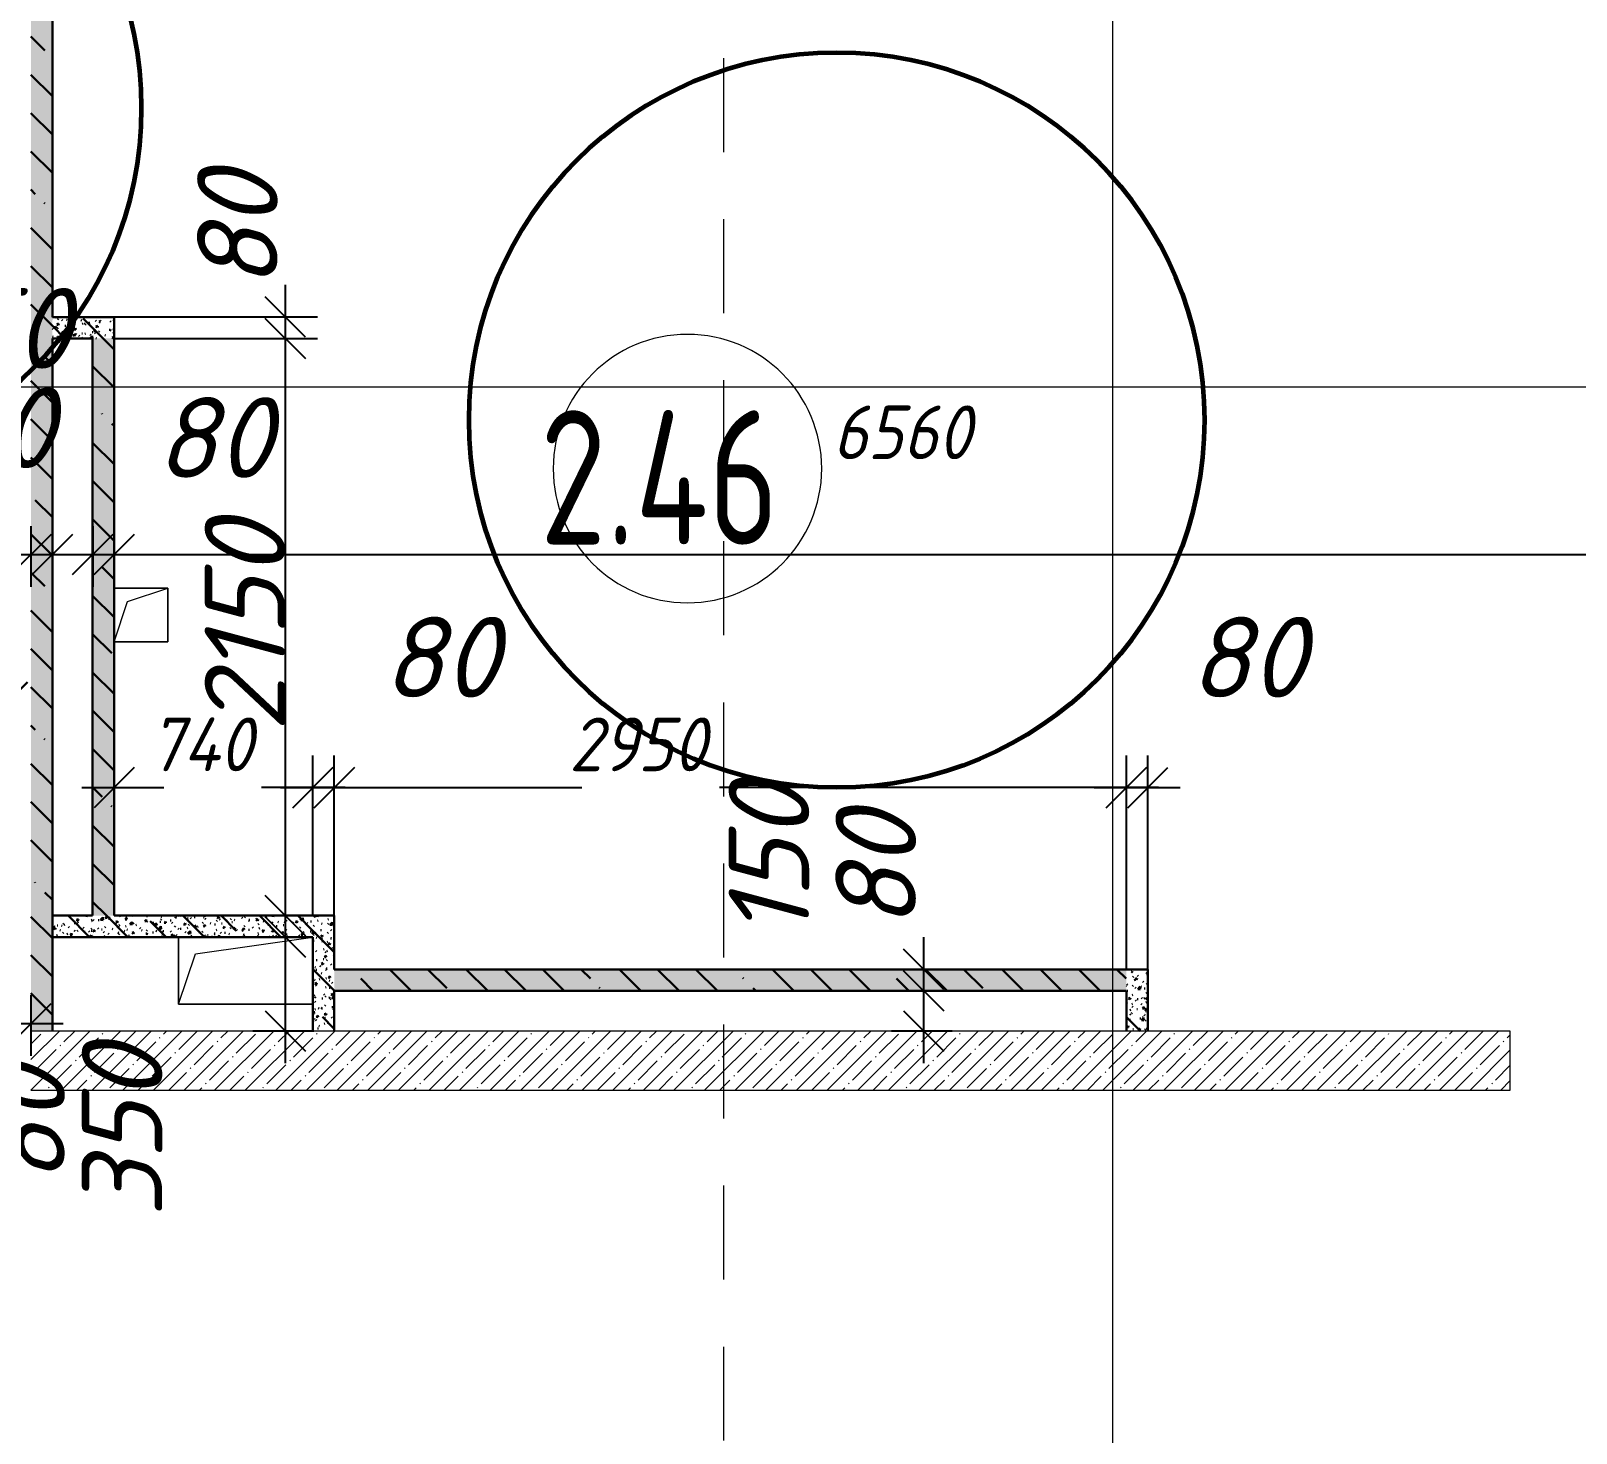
# Model space of a CAD drawing. Header units: millimetres. Extents: x 12986 to 523328, y -9759 to 30092.
# Drawn here: x 351027 to 356782, y 1137 to 6360 of the extents above; entities that cross this region are included whole.
import ezdxf

# ---------------------------------------------------------------- set-up
doc = ezdxf.new("R2010")
doc.units = ezdxf.units.MM
doc.linetypes.add('01 Штриховая _4 мм_', pattern=[600, 350, -250])
for name, color, linetype, lineweight in [('0) ПГП', 1, 'Continuous', 30), ('1) ПГП Зеленый', 3, 'Continuous', 30), ('2) Расчет', 1, 'Continuous', 30), ('A-ANNO-DIMS', 7, 'Continuous', 9), ('A-AREA-IDEN', 7, 'Continuous', 9), ('A-FLOR', 7, 'Continuous', 9), ('A-GENM', 7, 'Continuous', 9), ('A-WALL-PATT-1', 7, 'Continuous', 5), ('G-ANNO-SYMB-1', 7, '01 Штриховая _4 мм_', 9), ('Оси-1', 7, 'Continuous', 20)]:
    doc.layers.add(name, color=color, linetype=linetype, lineweight=lineweight)
doc.layers.add('0)Допникки кружки', color=7, linetype='Continuous', plot=False)
doc.layers.add('A-WALL-3', color=7, linetype='Continuous', lineweight=5, true_color=0x000000)
doc.styles.add('ISOCPEUR_I_2', font='isocpeui.ttf', dxfattribs={"height": 300})
doc.styles.add('ISOCPEUR_I_3', font='isocpeui.ttf', dxfattribs={"width": 0.9, "height": 200})
doc.styles.add('СПДС', font='ГОСТ тип А.ttf', dxfattribs={"width": 0.9})
doc.dimstyles.new('ISO-2_0_0_9К_СРЕДНИЙ', dxfattribs={"dimscale": 304.8, "dimtxt": 199.196235, "dimasz": 0.492126, "dimexe": 0.393701, "dimexo": 0, "dimgap": 0, "dimtad": 1, "dimdec": 0, "dimzin": 0, "dimdsep": 46, "dimtxsty": 'ISOCPEUR_I_2', "dimblk1": 'OBLIQUE', "dimblk2": 'OBLIQUE', "dimsah": 1, "dimcen": 0.09, "dimdle": 0.393701, "dimazin": 0, "dimtfac": 1, "dimtdec": 4, "dimtix": 1, "dimtmove": 2, "dimatfit": 3, "dimfxl": 1, "dimtvp": 1, "dimtolj": 1, "dimtzin": 0, "dimarcsym": 2})
doc.dimstyles.new('ISO-2_0_0_9К_СРЕДНИЙ_1', dxfattribs={"dimscale": 304.8, "dimtxt": 199.196235, "dimasz": 0.492126, "dimexe": 0.393701, "dimexo": 0, "dimgap": 0, "dimtad": 1, "dimdec": 0, "dimzin": 0, "dimdsep": 46, "dimtxsty": 'ISOCPEUR_I_3', "dimblk1": 'OBLIQUE', "dimblk2": 'OBLIQUE', "dimsah": 1, "dimcen": 0.09, "dimdle": 0.393701, "dimazin": 0, "dimtfac": 1, "dimtdec": 4, "dimtix": 1, "dimtmove": 2, "dimatfit": 3, "dimfxl": 1, "dimtvp": 1, "dimtolj": 1, "dimtzin": 0, "dimarcsym": 2})
doc.dimstyles.new('ISO-2_0_0_9К_СРЕДНИЙ_2', dxfattribs={"dimscale": 304.8, "dimtxt": 199.196235, "dimasz": 0.492126, "dimexe": 0.393701, "dimexo": 0, "dimgap": 0, "dimtad": 1, "dimdec": 0, "dimzin": 0, "dimdsep": 46, "dimtxsty": 'ISOCPEUR_I_2', "dimblk1": 'OBLIQUE', "dimblk2": 'OBLIQUE', "dimsah": 1, "dimcen": 0.09, "dimdle": 0.393701, "dimazin": 0, "dimtfac": 1, "dimtdec": 4, "dimtix": 1, "dimtmove": 0, "dimatfit": 3, "dimfxl": 1, "dimtvp": 1, "dimtolj": 1, "dimtzin": 0, "dimarcsym": 2})
doc.dimstyles.new('ISO-2_0_0_9К_СРЕДНИЙ_ФОН_1', dxfattribs={"dimscale": 304.8, "dimtxt": 199.196235, "dimasz": 0.492126, "dimexe": 0.393701, "dimexo": 0, "dimgap": 0.164042, "dimtad": 1, "dimdec": 0, "dimdsep": 46, "dimtxsty": 'ISOCPEUR_I_3', "dimblk1": 'OBLIQUE', "dimblk2": 'OBLIQUE', "dimsah": 1, "dimcen": 0.09, "dimdle": 0.393701, "dimazin": 0, "dimtfac": 1, "dimtdec": 4, "dimtix": 1, "dimtmove": 0, "dimatfit": 3, "dimfxl": 1, "dimtvp": 1, "dimtfill": 1, "dimtolj": 1, "dimtzin": 0, "dimarcsym": 2})
pattern_1 = [(50, (239096.85, -2765.93), (72.873764, -6.37607), [7.62, -83.82]), (355, (239096.85, -2765.93), (-14.09699, 76.422444), [6.096, -67.056]), (100.451, (239102.924, -2766.464), (58.776964, 70.04687), [6.476, -71.236]), (46.184, (239096.85, -2745.61), (108.43142, -16.817454), [11.43, -125.73]), (96.636, (239105.89, -2747.01), (94.961, 98.97089), [9.714, -106.854]), (351.184, (239096.85, -2745.61), (94.96227, 98.97018), [9.144, -100.584]), (21, (239107.01, -2750.69), (60.64565, -40.906537), [7.62, -83.82]), (326, (239107.01, -2750.69), (24.72083, 73.67493), [6.096, -67.056]), (71.451, (239112.065, -2754.1), (85.36689, 32.768737), [6.476, -71.236]), (37.5, (239096.85, -2765.933), (1.235525, 33.8224325), [3.353, -62.89, 3.353, -64.719, -67.31]), (37.5, (239096.85, -2765.933), (1.235525, 33.8224325), [-134.315, 3.353, -63.957]), (7.5, (239096.85, -2765.933), (26.728146, 40.072549), [3.353, -35.458, 3.353, -61.366, -25.654]), (7.5, (239096.85, -2765.933), (26.728146, 40.072549), [-103.53, 3.353, -22.301]), (327.5, (239074.194, -2765.933), (54.2363175, -2.2921173), [3.353, -22.047, 3.353, -75.895, -105.156]), (327.5, (239074.194, -2765.933), (54.2363175, -2.2921173), [-104.648, 3.353, -101.803]), (317.5, (239064.034, -2765.933), (59.25158, 10.17014), [3.353, -29.667, 3.353, -49.276, -74.676]), (317.5, (239064.034, -2765.933), (59.25158, 10.17014), [-85.649, 3.353, -71.323])]
pattern_2 = [(135, (239096.85, -2765.93), (-142.5612, -142.5612), []), (135, (239239.41, -2765.93), (-142.5612, -142.5612), [252.016, -50.403, 3.353, -47.05])]

# ---------------------------------------------------------------- blocks, each defined once
blk = doc.blocks.new('AR_Отверстие прямоугольное _в плите_ - AR_Отверстие прямоугольное _в плите_-V75-АР1_1_Кладочный план 2 этажа')
at = {"layer": 'A-GENM'}
for p, q in [((-250, 125), (-250, -125)), ((-187.5, 62.5), (250, 125)), ((-250, -125), (-187.5, 62.5)), ((-250, -125), (250, -125))]:
    blk.add_line(p, q, dxfattribs=at)
blk = doc.blocks.new('AR_Отверстие прямоугольное _в плите_ - AR_Отверстие прямоугольное _в плите_-V80-АР1_1_Кладочный план 2 этажа')
at = {"layer": 'A-GENM'}
for p, q in [((100, 100), (-100, 100)), ((-50, 50), (100, 100)), ((100, -100), (100, 100)), ((-100, -100), (-50, 50)), ((-100, -100), (100, -100))]:
    blk.add_line(p, q, dxfattribs=at)
blk = doc.blocks.new('_Oblique')
at = {"color": 0, "linetype": 'ByBlock', "lineweight": -2}
blk.add_line((-0.5, -0.5), (0.5, 0.5), dxfattribs=at)
blk = doc.blocks.new('*D2044')
at = {"layer": 'A-ANNO-DIMS', "color": 0, "lineweight": -2, "transparency": 16777216}
for p, q in [((349226.9, 4515.5), (349226.9, 4289.5)), ((351026.9, 4515.5), (351026.9, 4289.5)), ((349106.9, 4409.5), (351146.9, 4409.5))]:
    blk.add_line(p, q, dxfattribs=at)
at = {"layer": 'Defpoints', "color": 0, "transparency": 16777216}
for p in [(349226.9, 4515.5), (351026.9, 4515.5), (351026.9, 4409.5)]:
    blk.add_point(p, dxfattribs=at)
at = {"layer": 'A-ANNO-DIMS', "color": 0, "lineweight": -2, "transparency": 16777216, "xscale": 150, "yscale": 150, "zscale": 150, "rotation": 180}
blk.add_blockref('_Oblique', (349226.9, 4409.5), dxfattribs=at)
at = {"layer": 'A-ANNO-DIMS', "color": 0, "lineweight": -2, "transparency": 16777216, "xscale": 150, "yscale": 150, "zscale": 150}
blk.add_blockref('_Oblique', (351026.9, 4409.5), dxfattribs=at)
at = {"layer": 'A-ANNO-DIMS', "color": 0, "transparency": 16777216, "insert": (350126.9, 4559.5), "char_height": 300, "width": 560.814, "attachment_point": 5, "style": 'ISOCPEUR_I_2'}
blk.add_mtext('\\A1;1800', dxfattribs=at)
blk = doc.blocks.new('*D2045')
at = {"layer": 'A-ANNO-DIMS', "color": 0, "lineweight": -2, "transparency": 16777216}
for p, q in [((351026.9, 4515.5), (351026.9, 4289.5)), ((351106.9, 4515.5), (351106.9, 4289.5)), ((350906.9, 4409.5), (351226.9, 4409.5))]:
    blk.add_line(p, q, dxfattribs=at)
at = {"layer": 'Defpoints', "color": 0, "transparency": 16777216}
for p in [(351026.9, 4515.5), (351106.9, 4515.5), (351106.9, 4409.5)]:
    blk.add_point(p, dxfattribs=at)
at = {"layer": 'A-ANNO-DIMS', "color": 0, "lineweight": -2, "transparency": 16777216, "xscale": 150, "yscale": 150, "zscale": 150, "rotation": 180}
blk.add_blockref('_Oblique', (351026.9, 4409.5), dxfattribs=at)
at = {"layer": 'A-ANNO-DIMS', "color": 0, "lineweight": -2, "transparency": 16777216, "xscale": 150, "yscale": 150, "zscale": 150}
blk.add_blockref('_Oblique', (351106.9, 4409.5), dxfattribs=at)
at = {"layer": 'A-ANNO-DIMS', "color": 0, "transparency": 16777216, "insert": (350678.8, 5031.2), "char_height": 300, "width": 303.391, "attachment_point": 1, "line_spacing_factor": 1.149209, "style": 'ISOCPEUR_I_2'}
blk.add_mtext('\\A1;80', dxfattribs=at)
blk = doc.blocks.new('*D2046')
at = {"layer": 'A-ANNO-DIMS', "color": 0, "lineweight": -2, "transparency": 16777216}
for p, q in [((351106.9, 4515.5), (351106.9, 4289.5)), ((351256.9, 4515.5), (351256.9, 4289.5)), ((350986.9, 4409.5), (351376.9, 4409.5))]:
    blk.add_line(p, q, dxfattribs=at)
at = {"layer": 'Defpoints', "color": 0, "transparency": 16777216}
for p in [(351106.9, 4515.5), (351256.9, 4515.5), (351256.9, 4409.5)]:
    blk.add_point(p, dxfattribs=at)
at = {"layer": 'A-ANNO-DIMS', "color": 0, "lineweight": -2, "transparency": 16777216, "xscale": 150, "yscale": 150, "zscale": 150, "rotation": 180}
blk.add_blockref('_Oblique', (351106.9, 4409.5), dxfattribs=at)
at = {"layer": 'A-ANNO-DIMS', "color": 0, "lineweight": -2, "transparency": 16777216, "xscale": 150, "yscale": 150, "zscale": 150}
blk.add_blockref('_Oblique', (351256.9, 4409.5), dxfattribs=at)
at = {"layer": 'A-ANNO-DIMS', "color": 0, "transparency": 16777216, "insert": (350596.9, 5402.1), "char_height": 300, "width": 409.118, "attachment_point": 1, "line_spacing_factor": 1.149209, "style": 'ISOCPEUR_I_2'}
blk.add_mtext('\\A1;150', dxfattribs=at)
blk = doc.blocks.new('*D2047')
at = {"layer": 'A-ANNO-DIMS', "color": 0, "lineweight": -2, "transparency": 16777216}
for p, q in [((351256.9, 4515.5), (351256.9, 4289.5)), ((351336.9, 4515.5), (351336.9, 4289.5)), ((351136.9, 4409.5), (351456.9, 4409.5))]:
    blk.add_line(p, q, dxfattribs=at)
at = {"layer": 'Defpoints', "color": 0, "transparency": 16777216}
for p in [(351256.9, 4515.5), (351336.9, 4515.5), (351336.9, 4409.5)]:
    blk.add_point(p, dxfattribs=at)
at = {"layer": 'A-ANNO-DIMS', "color": 0, "lineweight": -2, "transparency": 16777216, "xscale": 150, "yscale": 150, "zscale": 150, "rotation": 180}
blk.add_blockref('_Oblique', (351256.9, 4409.5), dxfattribs=at)
at = {"layer": 'A-ANNO-DIMS', "color": 0, "lineweight": -2, "transparency": 16777216, "xscale": 150, "yscale": 150, "zscale": 150}
blk.add_blockref('_Oblique', (351336.9, 4409.5), dxfattribs=at)
at = {"layer": 'A-ANNO-DIMS', "color": 0, "transparency": 16777216, "insert": (351490.8, 4995.2), "char_height": 300, "width": 303.391, "attachment_point": 1, "line_spacing_factor": 1.149209, "style": 'ISOCPEUR_I_2'}
blk.add_mtext('\\A1;80', dxfattribs=at)
blk = doc.blocks.new('*D2048')
at = {"layer": 'A-ANNO-DIMS', "color": 0, "lineweight": -2, "transparency": 16777216}
for p, q in [((351336.9, 4515.5), (351336.9, 4289.5)), ((357896.9, 4515.5), (357896.9, 4289.5)), ((351216.9, 4409.5), (358016.9, 4409.5))]:
    blk.add_line(p, q, dxfattribs=at)
at = {"layer": 'Defpoints', "color": 0, "transparency": 16777216}
for p in [(351336.9, 4515.5), (357896.9, 4515.5), (357896.9, 4409.5)]:
    blk.add_point(p, dxfattribs=at)
at = {"layer": 'A-ANNO-DIMS', "color": 0, "lineweight": -2, "transparency": 16777216, "xscale": 150, "yscale": 150, "zscale": 150, "rotation": 180}
blk.add_blockref('_Oblique', (351336.9, 4409.5), dxfattribs=at)
at = {"layer": 'A-ANNO-DIMS', "color": 0, "lineweight": -2, "transparency": 16777216, "xscale": 150, "yscale": 150, "zscale": 150}
blk.add_blockref('_Oblique', (357896.9, 4409.5), dxfattribs=at)
at = {"layer": 'A-ANNO-DIMS', "color": 0, "transparency": 16777216, "insert": (354012.5, 4964.5), "char_height": 200, "width": 606.782, "attachment_point": 1, "line_spacing_factor": 1.149209, "style": 'ISOCPEUR_I_3'}
blk.add_mtext('\\A1;6560', dxfattribs=at)
blk = doc.blocks.new('*D2052')
at = {"layer": 'A-ANNO-DIMS', "color": 0, "lineweight": -2, "transparency": 16777216}
for p, q in [((351336.9, 3646.9), (351336.9, 3420.9)), ((352076.9, 3067.1), (352076.9, 3660.9)), ((351216.9, 3540.9), (351521.5, 3540.9)), ((352196.9, 3540.9), (351885.9, 3540.9))]:
    blk.add_line(p, q, dxfattribs=at)
at = {"layer": 'Defpoints', "color": 0, "transparency": 16777216}
for p in [(351336.9, 3646.9), (352076.9, 3540.9), (352076.9, 3067.1)]:
    blk.add_point(p, dxfattribs=at)
at = {"layer": 'A-ANNO-DIMS', "color": 0, "lineweight": -2, "transparency": 16777216, "xscale": 150, "yscale": 150, "zscale": 150, "rotation": 180}
blk.add_blockref('_Oblique', (351336.9, 3540.9), dxfattribs=at)
at = {"layer": 'A-ANNO-DIMS', "color": 0, "lineweight": -2, "transparency": 16777216, "xscale": 150, "yscale": 150, "zscale": 150}
blk.add_blockref('_Oblique', (352076.9, 3540.9), dxfattribs=at)
at = {"layer": 'A-ANNO-DIMS', "color": 0, "transparency": 16777216, "insert": (351467, 3802.1), "char_height": 200, "width": 473.474, "attachment_point": 1, "line_spacing_factor": 1.149209, "style": 'ISOCPEUR_I_3'}
blk.add_mtext('\\A1;740', dxfattribs=at)
blk = doc.blocks.new('*D2053')
at = {"layer": 'A-ANNO-DIMS', "color": 0, "lineweight": -2, "transparency": 16777216}
for p, q in [((352076.9, 3067.1), (352076.9, 3660.9)), ((352156.9, 3064.1), (352156.9, 3660.9)), ((351956.9, 3540.9), (352276.9, 3540.9))]:
    blk.add_line(p, q, dxfattribs=at)
at = {"layer": 'Defpoints', "color": 0, "transparency": 16777216}
for p in [(352156.9, 3540.9), (352076.9, 3067.1), (352156.9, 3064.1)]:
    blk.add_point(p, dxfattribs=at)
at = {"layer": 'A-ANNO-DIMS', "color": 0, "lineweight": -2, "transparency": 16777216, "xscale": 150, "yscale": 150, "zscale": 150, "rotation": 180}
blk.add_blockref('_Oblique', (352076.9, 3540.9), dxfattribs=at)
at = {"layer": 'A-ANNO-DIMS', "color": 0, "lineweight": -2, "transparency": 16777216, "xscale": 150, "yscale": 150, "zscale": 150}
blk.add_blockref('_Oblique', (352156.9, 3540.9), dxfattribs=at)
at = {"layer": 'A-ANNO-DIMS', "color": 0, "transparency": 16777216, "insert": (352335.4, 4177.1), "char_height": 300, "width": 303.391, "attachment_point": 1, "line_spacing_factor": 1.149209, "style": 'ISOCPEUR_I_2'}
blk.add_mtext('\\A1;80', dxfattribs=at)
blk = doc.blocks.new('*D2054')
at = {"layer": 'A-ANNO-DIMS', "color": 0, "lineweight": -2, "transparency": 16777216}
for p, q in [((352156.9, 3064.1), (352156.9, 3660.9)), ((355106.9, 2867.1), (355106.9, 3660.9)), ((352036.9, 3540.9), (353078.3, 3540.9)), ((355226.9, 3540.9), (353591.1, 3540.9))]:
    blk.add_line(p, q, dxfattribs=at)
at = {"layer": 'Defpoints', "color": 0, "transparency": 16777216}
for p in [(355106.9, 3540.9), (352156.9, 3064.1), (355106.9, 2867.1)]:
    blk.add_point(p, dxfattribs=at)
at = {"layer": 'A-ANNO-DIMS', "color": 0, "lineweight": -2, "transparency": 16777216, "xscale": 150, "yscale": 150, "zscale": 150, "rotation": 180}
blk.add_blockref('_Oblique', (352156.9, 3540.9), dxfattribs=at)
at = {"layer": 'A-ANNO-DIMS', "color": 0, "lineweight": -2, "transparency": 16777216, "xscale": 150, "yscale": 150, "zscale": 150}
blk.add_blockref('_Oblique', (355106.9, 3540.9), dxfattribs=at)
at = {"layer": 'A-ANNO-DIMS', "color": 0, "transparency": 16777216, "insert": (353031.3, 3802.1), "char_height": 200, "width": 606.782, "attachment_point": 1, "line_spacing_factor": 1.149209, "style": 'ISOCPEUR_I_3'}
blk.add_mtext('\\A1;2950', dxfattribs=at)
blk = doc.blocks.new('*D2055')
at = {"layer": 'A-ANNO-DIMS', "color": 0, "lineweight": -2, "transparency": 16777216}
for p, q in [((355106.9, 2867.1), (355106.9, 3660.9)), ((355186.9, 2864.1), (355186.9, 3660.9)), ((354986.9, 3540.9), (355306.9, 3540.9))]:
    blk.add_line(p, q, dxfattribs=at)
at = {"layer": 'Defpoints', "color": 0, "transparency": 16777216}
for p in [(355186.9, 3540.9), (355106.9, 2867.1), (355186.9, 2864.1)]:
    blk.add_point(p, dxfattribs=at)
at = {"layer": 'A-ANNO-DIMS', "color": 0, "lineweight": -2, "transparency": 16777216, "xscale": 150, "yscale": 150, "zscale": 150, "rotation": 180}
blk.add_blockref('_Oblique', (355106.9, 3540.9), dxfattribs=at)
at = {"layer": 'A-ANNO-DIMS', "color": 0, "lineweight": -2, "transparency": 16777216, "xscale": 150, "yscale": 150, "zscale": 150}
blk.add_blockref('_Oblique', (355186.9, 3540.9), dxfattribs=at)
at = {"layer": 'A-ANNO-DIMS', "color": 0, "transparency": 16777216, "insert": (355340.7, 4177.1), "char_height": 300, "width": 303.391, "attachment_point": 1, "line_spacing_factor": 1.149209, "style": 'ISOCPEUR_I_2'}
blk.add_mtext('\\A1;80', dxfattribs=at)
blk = doc.blocks.new('*D2060')
at = {"layer": 'A-ANNO-DIMS', "color": 0, "lineweight": -2, "transparency": 16777216}
for p, q in [((354351.6, 2984.1), (354351.6, 2664.1)), ((354457.7, 2864.1), (354231.6, 2864.1)), ((354457.7, 2784.1), (354231.6, 2784.1))]:
    blk.add_line(p, q, dxfattribs=at)
at = {"layer": 'Defpoints', "color": 0, "transparency": 16777216}
for p in [(354457.7, 2864.1), (354351.6, 2784.1), (354457.7, 2784.1)]:
    blk.add_point(p, dxfattribs=at)
at = {"layer": 'A-ANNO-DIMS', "color": 0, "lineweight": -2, "transparency": 16777216, "xscale": 150, "yscale": 150, "zscale": 150}
for p, rotation in [((354351.6, 2864.1), 90), ((354351.6, 2784.1), 270)]:
    blk.add_blockref('_Oblique', p, dxfattribs=dict(at, rotation=rotation))
at = {"layer": 'A-ANNO-DIMS', "color": 0, "transparency": 16777216, "insert": (354023.6, 3014.4), "char_height": 300, "width": 303.391, "attachment_point": 1, "rotation": 90, "line_spacing_factor": 1.149209, "style": 'ISOCPEUR_I_2'}
blk.add_mtext('\\A1;80', dxfattribs=at)
blk = doc.blocks.new('*D2061')
at = {"layer": 'A-ANNO-DIMS', "color": 0, "lineweight": -2, "transparency": 16777216}
for p, q in [((354351.6, 2904.1), (354351.6, 2514.1)), ((354457.7, 2784.1), (354231.6, 2784.1)), ((354457.7, 2634.1), (354231.6, 2634.1))]:
    blk.add_line(p, q, dxfattribs=at)
at = {"layer": 'Defpoints', "color": 0, "transparency": 16777216}
for p in [(354457.7, 2784.1), (354351.6, 2634.1), (354457.7, 2634.1)]:
    blk.add_point(p, dxfattribs=at)
at = {"layer": 'A-ANNO-DIMS', "color": 0, "lineweight": -2, "transparency": 16777216, "xscale": 150, "yscale": 150, "zscale": 150}
for p, rotation in [((354351.6, 2784.1), 90), ((354351.6, 2634.1), 270)]:
    blk.add_blockref('_Oblique', p, dxfattribs=dict(at, rotation=rotation))
at = {"layer": 'A-ANNO-DIMS', "color": 0, "transparency": 16777216, "insert": (353625.5, 2978.5), "char_height": 300, "width": 409.118, "attachment_point": 1, "rotation": 90, "line_spacing_factor": 1.149209, "style": 'ISOCPEUR_I_2'}
blk.add_mtext('\\A1;150', dxfattribs=at)
blk = doc.blocks.new('*D2187')
at = {"layer": 'A-ANNO-DIMS', "color": 0, "lineweight": -2, "transparency": 16777216}
for p, q in [((351974, 5414.1), (351974, 5094.1)), ((351336.9, 5294.1), (352094, 5294.1)), ((351339.9, 5214.1), (352094, 5214.1))]:
    blk.add_line(p, q, dxfattribs=at)
at = {"layer": 'Defpoints', "color": 0, "transparency": 16777216}
for p in [(351336.9, 5294.1), (351339.9, 5214.1), (351974, 5214.1)]:
    blk.add_point(p, dxfattribs=at)
at = {"layer": 'A-ANNO-DIMS', "color": 0, "lineweight": -2, "transparency": 16777216, "xscale": 150, "yscale": 150, "zscale": 150}
for p, rotation in [((351974, 5294.1), 90), ((351974, 5214.1), 270)]:
    blk.add_blockref('_Oblique', p, dxfattribs=dict(at, rotation=rotation))
at = {"layer": 'A-ANNO-DIMS', "color": 0, "transparency": 16777216, "insert": (351646, 5398.2), "char_height": 300, "width": 303.391, "attachment_point": 1, "rotation": 90, "line_spacing_factor": 1.149209, "style": 'ISOCPEUR_I_2'}
blk.add_mtext('\\A1;80', dxfattribs=at)
blk = doc.blocks.new('*D2188')
at = {"layer": 'A-ANNO-DIMS', "color": 0, "lineweight": -2, "transparency": 16777216}
for p, q in [((351974, 5334.1), (351974, 2944.1)), ((351339.9, 5214.1), (352094, 5214.1)), ((352153.8, 3064.1), (351854, 3064.1))]:
    blk.add_line(p, q, dxfattribs=at)
at = {"layer": 'Defpoints', "color": 0, "transparency": 16777216}
for p in [(351339.9, 5214.1), (351974, 3064.1), (352153.8, 3064.1)]:
    blk.add_point(p, dxfattribs=at)
at = {"layer": 'A-ANNO-DIMS', "color": 0, "lineweight": -2, "transparency": 16777216, "xscale": 150, "yscale": 150, "zscale": 150}
for p, rotation in [((351974, 5214.1), 90), ((351974, 3064.1), 270)]:
    blk.add_blockref('_Oblique', p, dxfattribs=dict(at, rotation=rotation))
at = {"layer": 'A-ANNO-DIMS', "color": 0, "transparency": 16777216, "insert": (351824, 4139.1), "char_height": 300, "width": 560.814, "attachment_point": 5, "rotation": 90, "style": 'ISOCPEUR_I_2'}
blk.add_mtext('\\A1;2150', dxfattribs=at)
blk = doc.blocks.new('*D2189')
at = {"layer": 'A-ANNO-DIMS', "color": 0, "lineweight": -2, "transparency": 16777216}
for p, q in [((351974, 3184.1), (351974, 2864.1)), ((352153.8, 3064.1), (351854, 3064.1)), ((352077, 2984.1), (351854, 2984.1))]:
    blk.add_line(p, q, dxfattribs=at)
at = {"layer": 'Defpoints', "color": 0, "transparency": 16777216}
for p in [(352153.8, 3064.1), (351974, 2984.1), (352077, 2984.1)]:
    blk.add_point(p, dxfattribs=at)
at = {"layer": 'A-ANNO-DIMS', "color": 0, "lineweight": -2, "transparency": 16777216, "xscale": 150, "yscale": 150, "zscale": 150}
for p, rotation in [((351974, 3064.1), 90), ((351974, 2984.1), 270)]:
    blk.add_blockref('_Oblique', p, dxfattribs=dict(at, rotation=rotation))
at = {"layer": 'A-ANNO-DIMS', "color": 0, "transparency": 16777216, "insert": (350853.2, 2065.9), "char_height": 300, "width": 303.391, "attachment_point": 1, "rotation": 90, "line_spacing_factor": 1.149209, "style": 'ISOCPEUR_I_2'}
blk.add_mtext('\\A1;80', dxfattribs=at)
blk = doc.blocks.new('*D2190')
at = {"layer": 'A-ANNO-DIMS', "color": 0, "lineweight": -2, "transparency": 16777216}
for p, q in [((351974, 3104.1), (351974, 2514.1)), ((352077, 2984.1), (351854, 2984.1)), ((352080, 2634.1), (351854, 2634.1))]:
    blk.add_line(p, q, dxfattribs=at)
at = {"layer": 'Defpoints', "color": 0, "transparency": 16777216}
for p in [(352077, 2984.1), (351974, 2634.1), (352080, 2634.1)]:
    blk.add_point(p, dxfattribs=at)
at = {"layer": 'A-ANNO-DIMS', "color": 0, "lineweight": -2, "transparency": 16777216, "xscale": 150, "yscale": 150, "zscale": 150}
for p, rotation in [((351974, 2984.1), 90), ((351974, 2634.1), 270)]:
    blk.add_blockref('_Oblique', p, dxfattribs=dict(at, rotation=rotation))
at = {"layer": 'A-ANNO-DIMS', "color": 0, "transparency": 16777216, "insert": (351216.4, 1940.6), "char_height": 300, "width": 455.087, "attachment_point": 1, "rotation": 90, "line_spacing_factor": 1.149209, "style": 'ISOCPEUR_I_2'}
blk.add_mtext('\\A1;350', dxfattribs=at)
blk = doc.blocks.new('*D2455')
at = {"layer": 'A-ANNO-DIMS', "color": 0, "lineweight": -2, "transparency": 16777216}
for p, q in [((350326.9, 3851.4), (350326.9, 2541.8)), ((351026.9, 2767.9), (351026.9, 2541.8)), ((350206.9, 2661.8), (351146.9, 2661.8))]:
    blk.add_line(p, q, dxfattribs=at)
at = {"layer": 'Defpoints', "color": 0, "transparency": 16777216}
for p in [(350326.9, 3851.4), (351026.9, 2767.9), (351026.9, 2661.8)]:
    blk.add_point(p, dxfattribs=at)
at = {"layer": 'A-ANNO-DIMS', "color": 0, "lineweight": -2, "transparency": 16777216, "xscale": 150, "yscale": 150, "zscale": 150, "rotation": 180}
blk.add_blockref('_Oblique', (350326.9, 2661.8), dxfattribs=at)
at = {"layer": 'A-ANNO-DIMS', "color": 0, "lineweight": -2, "transparency": 16777216, "xscale": 150, "yscale": 150, "zscale": 150}
blk.add_blockref('_Oblique', (351026.9, 2661.8), dxfattribs=at)
at = {"layer": 'A-ANNO-DIMS', "color": 0, "transparency": 16777216, "insert": (350676.9, 2813.1), "char_height": 200, "width": 455.087, "attachment_point": 5, "style": 'ISOCPEUR_I_3', "bg_fill": 3, "box_fill_scale": 1.1, "bg_fill_color": 256, "bg_fill_true_color": 13158600, "bg_fill_transparency": 0}
blk.add_mtext('\\A1;700', dxfattribs=at)
blk = doc.blocks.new('Марка_Помещения - Номер-25198446-Объем проектирования 2 этажа')
at = {"layer": 'A-AREA-IDEN'}
for start, end in [(360, 180), (180, 360)]:
    blk.add_arc((0, 0), 2.5, start, end, dxfattribs=at)

msp = doc.modelspace()

# ---------------------------------------------------------------- hatches: boundary and pattern name
at = {"layer": '0) ПГП'}
h = msp.add_hatch(dxfattribs=at)
h.set_pattern_fill('FP_25', color=256, style=0, pattern_type=2)
h.set_pattern_definition(pattern_1)
h.paths.add_polyline_path([(351026.85075, 2634.06731), (351106.85075, 2634.06731), (351106.85075, 7614.06731), (351026.85075, 7614.06731), (351026.85075, 5908.91048)], flags=0)
h = msp.add_hatch(dxfattribs=at)
h.set_pattern_fill('FP_26', color=256, style=0, pattern_type=2)
h.set_pattern_definition(pattern_2)
h.paths.add_polyline_path([(351026.85075, 2634.06731), (351106.85075, 2634.06731), (351106.85075, 7614.06731), (351026.85075, 7614.06731), (351026.85075, 5908.91048)], flags=0)
h = msp.add_hatch(dxfattribs=at)
h.set_pattern_fill('FP_25', color=256, style=0, pattern_type=2)
h.set_pattern_definition(pattern_1)
h.paths.add_polyline_path([(351336.85081, 5214.06731), (351336.85081, 5294.06731), (351106.85075, 5294.06731), (351106.85075, 5214.06731), (351256.85081, 5214.06731)], flags=0)
h = msp.add_hatch(dxfattribs=at)
h.set_pattern_fill('FP_26', color=256, style=0, pattern_type=2)
h.set_pattern_definition(pattern_2)
h.paths.add_polyline_path([(351336.85081, 5214.06731), (351336.85081, 5294.06731), (351106.85075, 5294.06731), (351106.85075, 5214.06731), (351256.85081, 5214.06731)], flags=0)
h = msp.add_hatch(dxfattribs=at)
h.set_pattern_fill('FP_25', color=256, style=0, pattern_type=2)
h.set_pattern_definition(pattern_1)
h.paths.add_polyline_path([(351256.85081, 3064.06731), (351336.85081, 3064.06731), (351336.85081, 5214.06731), (351256.85081, 5214.06731)], flags=0)
h = msp.add_hatch(dxfattribs=at)
h.set_pattern_fill('FP_26', color=256, style=0, pattern_type=2)
h.set_pattern_definition(pattern_2)
h.paths.add_polyline_path([(351256.85081, 3064.06731), (351336.85081, 3064.06731), (351336.85081, 5214.06731), (351256.85081, 5214.06731)], flags=0)
h = msp.add_hatch(dxfattribs=at)
h.set_pattern_fill('FP_25', color=256, style=0, pattern_type=2)
h.set_pattern_definition(pattern_1)
h.paths.add_polyline_path([(351106.85075, 2984.06731), (352076.85081, 2984.06731), (352076.85081, 3064.06731), (351106.85075, 3064.06731)], flags=0)
h = msp.add_hatch(dxfattribs=at)
h.set_pattern_fill('FP_26', color=256, style=0, pattern_type=2)
h.set_pattern_definition(pattern_2)
h.paths.add_polyline_path([(351106.85075, 2984.06731), (352076.85081, 2984.06731), (352076.85081, 3064.06731), (351106.85075, 3064.06731)], flags=0)
h = msp.add_hatch(dxfattribs=at)
h.set_pattern_fill('FP_25', color=256, style=0, pattern_type=2)
h.set_pattern_definition(pattern_1)
h.paths.add_polyline_path([(352156.85081, 2634.06731), (352156.85081, 3064.06731), (352076.85081, 3064.06731), (352076.85081, 2634.06731)], flags=0)
h = msp.add_hatch(dxfattribs=at)
h.set_pattern_fill('FP_26', color=256, style=0, pattern_type=2)
h.set_pattern_definition(pattern_2)
h.paths.add_polyline_path([(352156.85081, 2634.06731), (352156.85081, 3064.06731), (352076.85081, 3064.06731), (352076.85081, 2634.06731)], flags=0)
h = msp.add_hatch(dxfattribs=at)
h.set_pattern_fill('FP_25', color=256, style=0, pattern_type=2)
h.set_pattern_definition(pattern_1)
h.paths.add_polyline_path([(352156.85081, 2784.06727), (355106.85081, 2784.06727), (355106.85081, 2864.06727), (352156.85081, 2864.06727)], flags=0)
h = msp.add_hatch(dxfattribs=at)
h.set_pattern_fill('FP_26', color=256, style=0, pattern_type=2)
h.set_pattern_definition(pattern_2)
h.paths.add_polyline_path([(352156.85081, 2784.06727), (355106.85081, 2784.06727), (355106.85081, 2864.06727), (352156.85081, 2864.06727)], flags=0)
h = msp.add_hatch(dxfattribs=at)
h.set_pattern_fill('FP_25', color=256, style=0, pattern_type=2)
h.set_pattern_definition(pattern_1)
h.paths.add_polyline_path([(355186.85081, 2634.06731), (355186.85081, 2864.06727), (355106.85081, 2864.06727), (355106.85081, 2634.06731)], flags=0)
h = msp.add_hatch(dxfattribs=at)
h.set_pattern_fill('FP_26', color=256, style=0, pattern_type=2)
h.set_pattern_definition(pattern_2)
h.paths.add_polyline_path([(355186.85081, 2634.06731), (355186.85081, 2864.06727), (355106.85081, 2864.06727), (355106.85081, 2634.06731)], flags=0)
at = {"layer": '1) ПГП Зеленый'}
h = msp.add_hatch(dxfattribs=at)
h.set_pattern_fill('FP_24', color=256, style=0, pattern_type=2)
h.set_pattern_definition([(45, (239096.85, -2765.93), (-70.71068, 70.71068), [])])
h.paths.add_polyline_path([(350852.63206, 3854.06732), (351026.85075, 3854.06732), (351026.85075, 3934.06732), (350366.85081, 3934.06732), (350366.85081, 3926.66732), (350331.35081, 3926.66732), (350331.35081, 3861.46732), (350366.85081, 3861.46732), (350366.85081, 3854.06732)], flags=0)
h.paths.add_polyline_path([(349336.85081, 3854.06732), (349336.85081, 3861.46732), (349372.35081, 3861.46732), (349372.35081, 3926.66732), (349336.85081, 3926.66732), (349336.85081, 3934.06732), (348846.85075, 3934.06732), (348846.85075, 3854.06732)], flags=0)
at = {"layer": 'A-WALL-PATT-1'}
h = msp.add_hatch(dxfattribs=at)
h.set_pattern_fill('FP_7', color=256, style=0, pattern_type=2)
h.set_pattern_definition([(45, (239096.85, -2765.93), (-57.024626, 57.024626), []), (45, (239153.876, -2765.93), (-57.024626, 57.024626), [100.806, -20.161, 3.353, -16.808])])
h.paths.add_polyline_path([(351026.85075, 2414.06731), (356536.85081, 2414.06731), (356536.85081, 2634.06731), (351026.85075, 2634.06731)], flags=0)
h.paths.add_polyline_path([(358426.85081, 2414.06731), (358426.85081, 2634.06731), (357586.85081, 2634.06731), (357586.85081, 2414.06731)], flags=0)

# ---------------------------------------------------------------- linework, layer by layer
at = {"layer": '0) ПГП'}
for p, q in [((351106.85075, 5294.06731), (351106.85075, 7234.06731)), ((351336.85081, 3064.06731), (351336.85081, 5294.06731)), ((351106.85075, 2634.06731), (351106.85075, 5214.06731)), ((351106.85075, 5214.06731), (351256.85081, 5214.06731)), ((352156.85081, 2864.06727), (352156.85081, 3064.06731)), ((351106.85075, 2984.06731), (352076.85081, 2984.06731)), ((355186.85081, 2864.06727), (352156.85081, 2864.06727)), ((352156.85081, 2634.06731), (352156.85081, 2784.06727)), ((355106.85081, 2784.06727), (355106.85081, 2634.06731))]:
    msp.add_line(p, q, dxfattribs=at)
at = {"layer": '0)Допникки кружки', "color": 6, "lineweight": 60}
for centre in [(350068.45734, 6072.61493), (354028.23644, 4910.23918)]:
    msp.add_circle(centre, 1369.38563, dxfattribs=at)
at = {"layer": '2) Расчет'}
for p, q in [((351336.85081, 5294.06731), (351106.85075, 5294.06731)), ((351256.85081, 5214.06731), (351256.85081, 3064.06731)), ((351256.85081, 3064.06731), (351106.85075, 3064.06731)), ((352156.85081, 3064.06731), (351336.85081, 3064.06731)), ((352076.85081, 2984.06731), (352076.85081, 2634.06731)), ((355186.85081, 2634.06731), (355186.85081, 2864.06727)), ((352156.85081, 2784.06727), (355106.85081, 2784.06727))]:
    msp.add_line(p, q, dxfattribs=at)
at = {"layer": 'A-FLOR'}
for p, q in [((351336.85087, 4284.0673), (351536.85087, 4284.0673)), ((351536.85087, 4284.0673), (351536.85087, 4084.0673)), ((351536.85087, 4084.0673), (351336.85087, 4084.0673)), ((351576.85081, 2734.06748), (351576.85081, 2984.06731)), ((352076.85081, 2734.06748), (351576.85081, 2734.06748))]:
    msp.add_line(p, q, dxfattribs=at)
at = {"layer": 'A-WALL-3'}
for p, q in [((356536.85081, 2634.06731), (351026.85075, 2634.06731)), ((356536.85081, 2414.06731), (356536.85081, 2634.06731)), ((351026.85075, 2414.06731), (356536.85081, 2414.06731))]:
    msp.add_line(p, q, dxfattribs=at)
at = {"layer": 'G-ANNO-SYMB-1'}
msp.add_line((353606.85081, 16458.52621), (353606.85081, -7424.89825), dxfattribs=at)
at = {"layer": 'Оси-1'}
for p, q in [((355056.85078, -6915.9327), (355056.85078, 25871.01046)), ((234936.85079, 5034.0673), (365048.47884, 5034.0673))]:
    msp.add_line(p, q, dxfattribs=at)

# ---------------------------------------------------------------- block references
at = {"layer": '0) ПГП'}
msp.add_blockref('AR_Отверстие прямоугольное _в плите_ - AR_Отверстие прямоугольное _в плите_-V75-АР1_1_Кладочный план 2 этажа', (351826.85081, 2859.06748), dxfattribs=at)
at = {"layer": 'A-AREA-IDEN', "xscale": 199.9999999999999, "yscale": 199.9999999999999, "zscale": 199.9999999999999}
msp.add_blockref('Марка_Помещения - Номер-25198446-Объем проектирования 2 этажа', (353472.11122, 4729.31895), dxfattribs=at)
at = {"layer": 'A-GENM'}
msp.add_blockref('AR_Отверстие прямоугольное _в плите_ - AR_Отверстие прямоугольное _в плите_-V80-АР1_1_Кладочный план 2 этажа', (351436.85087, 4184.0673), dxfattribs=at)

# ---------------------------------------------------------------- texts
at = {"layer": 'A-AREA-IDEN', "insert": (352922.64492, 4946.43755), "char_height": 500, "width": 1370.885625, "attachment_point": 1, "style": 'СПДС'}
msp.add_mtext('2.46', dxfattribs=at)

# ---------------------------------------------------------------- dimensions: what is measured, and where the dimension line sits
at = {"layer": 'A-ANNO-DIMS'}
for base, p1, p2, override, picture, middle in [((351973.9665, 5214.06731), (351336.85081, 5294.06731), (351339.89881, 5214.06731), {"dimpost": '<>', "dimfxl": 80.058043}, '*D2187', (351846.00868, 5549.88069)), ((354351.59005, 2634.06731), (354457.65607, 2784.06727), (354457.65607, 2634.06731), {"dimpost": '<>', "dimfxl": 149.999958}, '*D2061', (353825.45638, 3183.01738)), ((354351.59005, 2784.06727), (354457.65607, 2864.06727), (354457.65607, 2784.06727), {"dimpost": '<>', "dimfxl": 80}, '*D2060', (354223.63224, 3166.08748)), ((351973.9665, 2984.06731), (352153.80281, 3064.06731), (352076.98451, 2984.06731), {"dimpost": '<>', "dimfxl": 110.910103}, '*D2189', (351053.17737, 2217.6117)), ((351973.9665, 2634.06731), (352076.98451, 2984.06731), (352080.03251, 2634.06731), {"dimpost": '<>', "dimfxl": 350.013272}, '*D2190', (351416.42936, 2168.1178))]:
    dim = msp.add_linear_dim(base=base, p1=p1, p2=p2, angle=90, dimstyle='ISO-2_0_0_9К_СРЕДНИЙ', override=override, dxfattribs=at)
    dim.commit()
    dim.dimension.update_dxf_attribs({"geometry": picture, "text_midpoint": middle, "dimtype": 160, "text_rotation": 90})
for base, p1, p2, dimstyle, override, picture, middle in [((351256.85081, 4409.47231), (351106.85075, 4515.53832), (351256.85081, 4515.53832), 'ISO-2_0_0_9К_СРЕДНИЙ', {"dimpost": '<>', "dimfxl": 150.00006}, '*D2046', (350801.41297, 5202.05811)), ((351106.85075, 4409.47231), (351026.85075, 4515.53832), (351106.85075, 4515.53832), 'ISO-2_0_0_9К_СРЕДНИЙ', {"dimpost": '<>', "dimfxl": 80}, '*D2045', (350830.54041, 4831.18711)), ((351336.85081, 4409.47231), (351256.85081, 4515.53832), (351336.85081, 4515.53832), 'ISO-2_0_0_9К_СРЕДНИЙ', {"dimpost": '<>', "dimfxl": 80}, '*D2047', (351642.47847, 4795.18606)), ((357896.85081, 4409.47231), (351336.85081, 4515.53832), (357896.85081, 4515.53832), 'ISO-2_0_0_9К_СРЕДНИЙ_1', {"dimpost": '<>', "dimfxl": 6560}, '*D2048', (354315.86464, 4831.18711)), ((352156.85081, 3540.85355), (352076.85081, 3067.11531), (352156.85081, 3064.06731), 'ISO-2_0_0_9К_СРЕДНИЙ', {"dimpost": '<>', "dimfxl": 80.058043}, '*D2053', (352487.04742, 3977.12513)), ((355186.85081, 3540.85355), (355106.85081, 2867.11527), (355186.85081, 2864.06727), 'ISO-2_0_0_9К_СРЕДНИЙ', {"dimpost": '<>', "dimfxl": 80.058043}, '*D2055', (355492.38587, 3977.12513)), ((352076.85081, 3540.85355), (351336.85081, 3646.91956), (352076.85081, 3067.11531), 'ISO-2_0_0_9К_СРЕДНИЙ_1', {"dimpost": '<>', "dimfxl": 940.092005}, '*D2052', (351703.72512, 3668.81136)), ((355106.85081, 3540.85355), (352156.85081, 3064.06731), (355106.85081, 2867.11527), 'ISO-2_0_0_9К_СРЕДНИЙ_1', {"dimpost": '<>', "dimfxl": 2956.567284}, '*D2054', (353334.70203, 3668.81136))]:
    dim = msp.add_linear_dim(base=base, p1=p1, p2=p2, dimstyle=dimstyle, override=override, dxfattribs=at)
    dim.commit()
    dim.dimension.update_dxf_attribs({"geometry": picture, "text_midpoint": middle, "dimtype": 160})
dim = msp.add_linear_dim(base=(351973.9665, 3064.06731), p1=(351339.89881, 5214.06731), p2=(352153.80281, 3064.06731), angle=90, dimstyle='ISO-2_0_0_9К_СРЕДНИЙ_2', override={"dimpost": '<>', "dimfxl": 2298.899676}, dxfattribs=at)
dim.commit()
dim.dimension.update_dxf_attribs({"geometry": '*D2188', "text_midpoint": (351823.9665, 4139.06731)})
dim = msp.add_linear_dim(base=(351026.85075, 4409.47231), p1=(349226.85081, 4515.53832), p2=(351026.85075, 4515.53832), dimstyle='ISO-2_0_0_9К_СРЕДНИЙ_2', override={"dimpost": '<>', "dimfxl": 1799.99994}, dxfattribs=at)
dim.commit()
dim.dimension.update_dxf_attribs({"geometry": '*D2044', "text_midpoint": (350126.85078, 4559.47231)})

# ---------------------------------------------------------------- next in the draw order: dimensions: what is measured, and where the dimension line sits
dim = msp.add_linear_dim(base=(351026.85075, 2661.80416), p1=(350326.85081, 3851.40597), p2=(351026.85075, 2767.87018), dimstyle='ISO-2_0_0_9К_СРЕДНИЙ_ФОН_1', override={"dimpost": '<>', "dimfxl": 1289.980516}, dxfattribs=at)
dim.commit()
dim.dimension.update_dxf_attribs({"geometry": '*D2455', "text_midpoint": (350676.85078, 2813.09204)})

doc.saveas('drawing.dxf')
